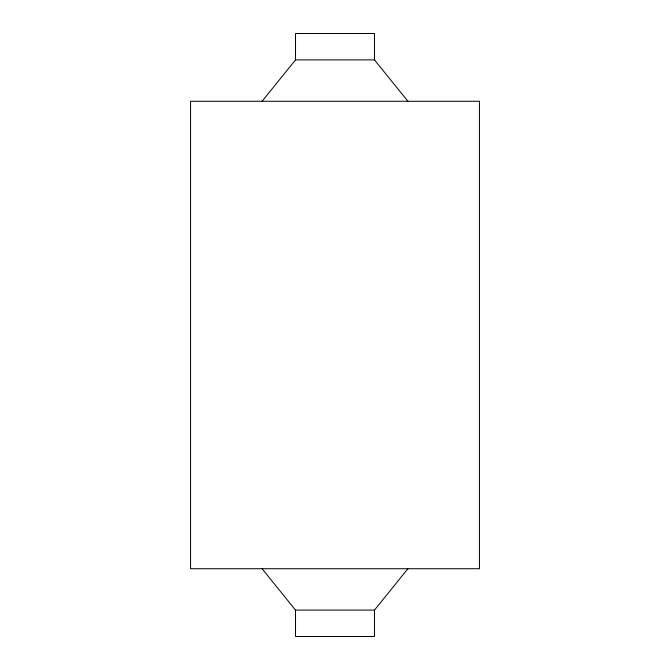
<?xml version="1.0" encoding="UTF-8"?>
<svg xmlns="http://www.w3.org/2000/svg" width="670" height="670" viewBox="0 0 670 670"><rect width="100%" height="100%" fill="white"/><g stroke="black" fill="none" stroke-linecap="round" stroke-linejoin="round"><path stroke-width="1" d="M262.104 101.279L295.512 59.898L295.512 33.5L374.488 33.5L374.488 59.898L407.896 101.279M262.104 568.721L295.512 610.102L295.512 636.5L374.488 636.5L374.488 610.102L407.896 568.721M295.512 59.898L374.488 59.898M295.512 610.102L374.488 610.102M479.452 101.279L190.548 101.279L190.548 568.721L479.452 568.721L479.452 101.279"/></g></svg>
